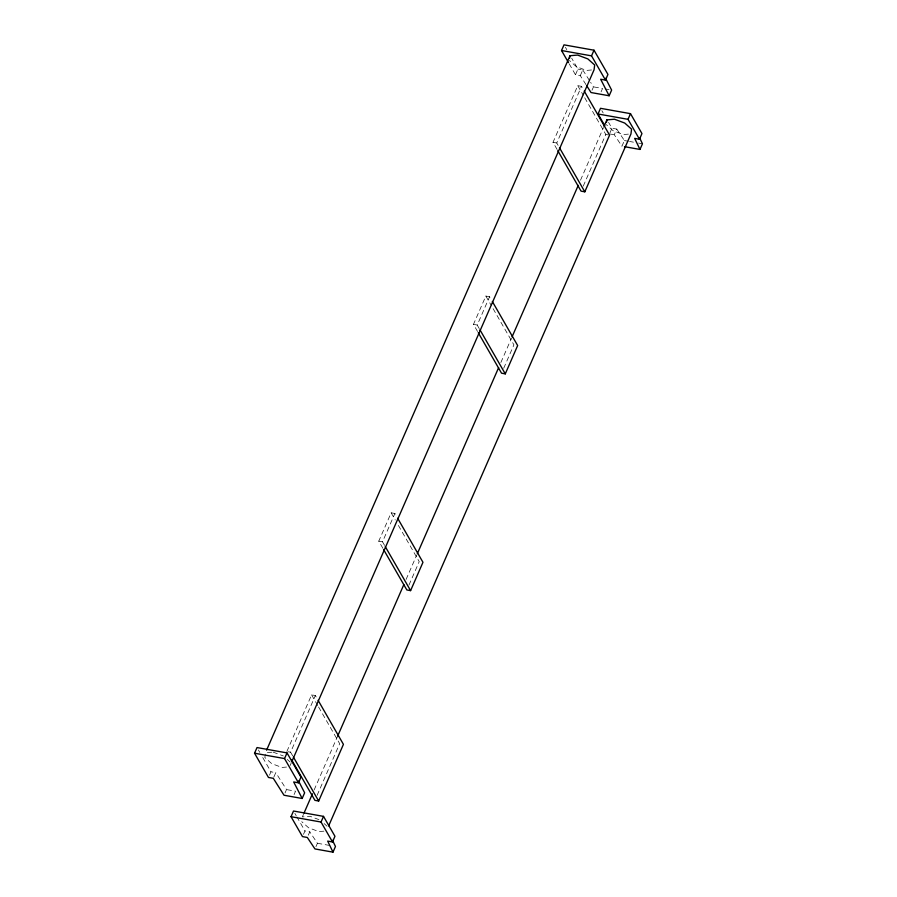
<?xml version="1.0" encoding="UTF-8"?>
<svg xmlns="http://www.w3.org/2000/svg" width="897" height="897" viewBox="0 0 897 897"><rect width="100%" height="100%" fill="white"/><g stroke="black" fill="none" stroke-linecap="round" stroke-linejoin="round"><path stroke-width="0.67" stroke-dasharray="4.49 3.36" d="M269.47 775.199L270.961 771.801L262.597 757.259M586.01 84.632L580.292 75.617L575.47 74.754L577.948 69.091L571.681 58.182M273.798 777.194L275.771 772.653L270.961 771.801M580.292 75.617L582.77 69.944L577.948 69.091M286.849 751.529L311.607 694.861L315.363 695.534L317.415 699.099M382.873 548.291L378.769 541.149L391.148 512.815L394.893 513.476L396.945 517.053M477.574 331.531L473.459 324.378L485.838 296.044L489.594 296.716L490.962 299.093M557.104 149.474L553 142.331L577.758 85.664L581.503 86.325L583.555 89.902M292.657 755.779L290.606 752.202L315.363 695.534M384.566 545.387L382.514 541.81L394.893 513.476M479.267 328.627L477.215 325.05L489.594 296.716M558.113 145.381L556.745 142.993L581.503 86.325M290.123 765.511L291.245 762.943M285.022 792.97L286.502 789.573L275.771 772.653M592.009 90.261L593.489 86.863L590.63 82.356M294.081 794.574L295.562 791.176L286.502 789.573M601.068 91.864L602.56 88.467L593.489 86.863M303.466 814.353L302.345 816.92L309.992 816.27L318.94 819.623M314.129 789.965L337.676 736.045M406.094 579.44L416.746 555.052M500.874 362.5L511.525 338.102M580.505 180.207L603.502 127.576M317.123 795.314L339.683 743.68L318.457 706.769M408.987 585.035L419.213 561.623L397.988 524.723M503.688 368.275L513.914 344.863L492.005 306.763M583.263 186.105L605.823 134.472L583.913 96.371M303.478 834.345L304.969 830.947L296.885 816.887M609.982 132.767L611.956 128.237L608.592 122.373M308.299 835.197L309.79 831.799L304.969 830.947M616.777 129.09L624.413 140.56L621.935 146.222L614.299 134.763L616.777 129.09L611.956 128.237M315.935 846.667L317.415 843.27L309.79 831.799M591.527 69.977L586.436 70.415L576.21 66.569L569.393 60.491M628.416 134.124L623.325 134.561L613.1 130.715L606.282 124.638M271.836 752.224L265.456 752.774L264.873 757.539L271.69 763.616L281.927 767.451L287.018 767.013M323.907 831.16L318.805 831.597L308.579 827.763L301.762 821.686M609.478 133.9L614.299 134.763M605.823 134.472L608.323 134.92M624.413 140.56L628.281 141.244M629.571 141.479L633.428 142.163M638.586 143.083L642.454 143.778M553 142.331L556.745 142.993M473.459 324.378L477.215 325.05M378.769 541.149L382.514 541.81M288.105 751.753L290.606 752.202M317.415 843.27L330.309 845.568M605.15 88.938L609.041 89.633M273.103 752.123L283.329 755.958M287.231 759.434L290.146 762.035M324.12 823.581L327.035 826.182M582.77 69.944L589.912 81.223M565.402 47.272L566.803 49.694M601.853 110.656L603.199 113M569.203 63.844L575.47 74.754M577.758 85.664L583.229 95.183M485.838 296.044L491.321 305.574M391.148 512.815L395.252 519.957M311.607 694.861L317.773 705.58M258.414 749.982L259.805 752.404M294.866 813.366L296.212 815.709"/><path stroke-width="1.35" d="M569.685 58.114L569.976 55.726L577.623 55.076L587.849 58.91L594.666 64.999L594.083 69.753L291.805 761.665M606.574 122.261L606.865 119.884L614.501 119.223L624.738 123.057L631.555 129.146L630.972 133.9L328.694 825.812M254.546 753.222L257.024 747.56L287.018 752.908L300.955 777.138L298.477 782.812L293.667 781.949L302.166 798.476L284.024 795.247L273.305 778.327L268.483 777.464L254.546 753.222L284.54 758.57L298.477 782.812M568.507 62.633L561.533 50.512L564.011 44.85L594.005 50.198L607.942 74.429L605.475 80.102L600.654 79.239L609.153 95.766L591.022 92.537L586.728 85.764M266.577 750.206L569.976 55.726M284.54 758.57L287.018 752.908M605.475 80.102L591.538 55.861L594.005 50.198M291.043 816.696L293.51 811.023L323.514 816.371L334.962 836.284L332.495 841.958L327.674 841.094L332.989 852.15L314.948 848.932L307.312 837.473L302.491 836.609L291.043 816.696L321.036 822.033L332.495 841.958M604.769 125.703L598.03 113.986L600.508 108.313L630.501 113.661L641.96 133.575L639.483 139.248L634.661 138.385L639.976 149.44L624.514 146.682M302.166 798.476L304.644 792.802L298.566 781.007M609.153 95.766L611.631 90.092L605.553 78.297M304.027 813.074L312.448 793.811M337.676 736.045L403.852 584.575M417.307 553.763L498.631 367.635M512.086 336.824L578.262 185.343M604.062 126.298L606.865 119.884M291.648 759.871L314.925 800.348L318.67 801.021L343.428 744.353L318.099 700.299M383.557 549.48L406.834 589.957L410.591 590.63L422.969 562.296L397.629 518.242M478.258 332.72L501.535 373.197L505.28 373.87L517.659 345.536L492.33 301.482M557.788 150.662L581.065 191.151L584.81 191.812L609.568 135.144L584.239 91.09M321.036 822.033L323.514 816.371M639.483 139.248L628.023 119.323L630.501 113.661M332.989 852.15L335.467 846.488L332.507 840.343M639.976 149.44L642.454 143.778L639.505 137.633M561.533 50.512L591.538 55.861M598.03 113.986L628.023 119.323M559.481 147.758L584.81 191.812M479.951 329.816L505.28 373.87M385.25 546.576L410.591 590.63M293.341 756.967L318.67 801.021"/></g></svg>
